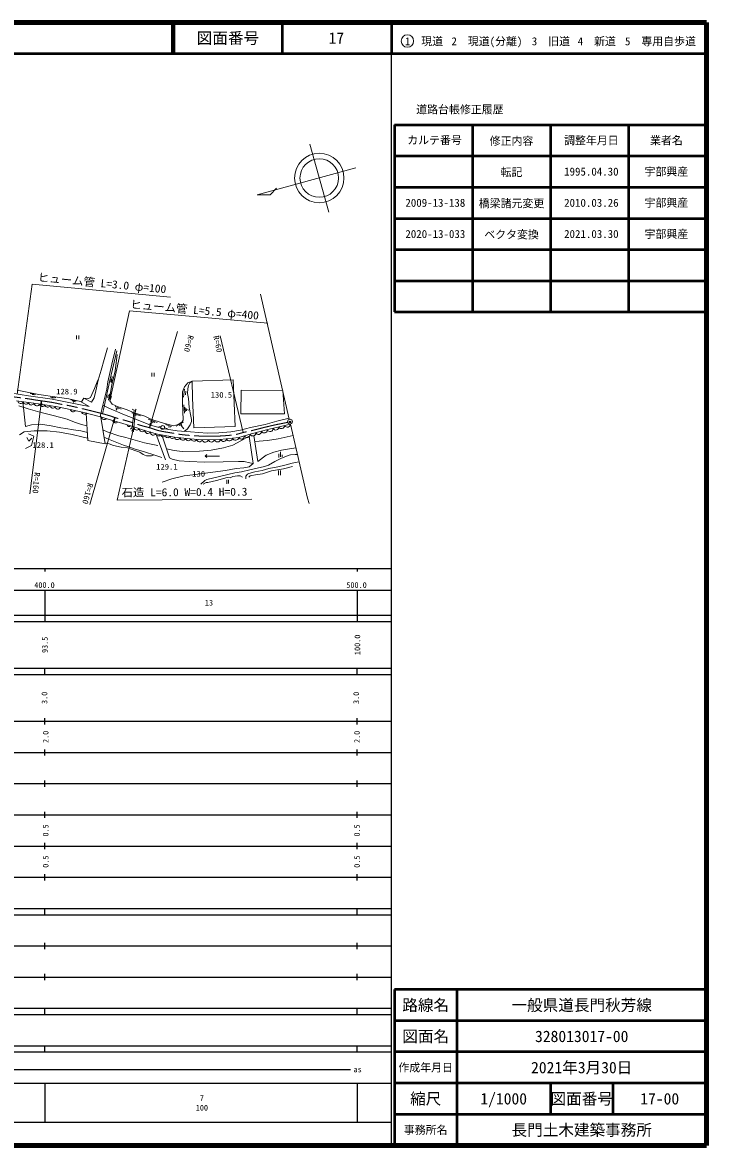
# Model space of a CAD drawing. Units: millimetres, scale not verified. Extents: x 40000 to 680000, y 20000 to 380000.
# Drawn here: x 460786 to 680000, y 20000 to 380000 of the extents above; entities that cross this region are included whole.
import ezdxf
from ezdxf.enums import TextEntityAlignment as Align

# ---------------------------------------------------------------- set-up
doc = ezdxf.new("R2010")
doc.units = ezdxf.units.MM
doc.header["$LTSCALE"] = 1000
doc.header["$PDMODE"] = 32
doc.header["$PDSIZE"] = 500
doc.linetypes.add('CHAIN', pattern=[18.5, 12, -1.5, 3.5, -1.5])
for name, color, linetype, lineweight in [('M-BMK', 2, 'CHAIN', 13), ('M-TTL', 2, 'Continuous', 140), ('M-TTL-BAND', 7, 'Continuous', 25), ('M-TTL-FRAM', 2, 'Continuous', 50), ('M-TTL-LINE', 7, 'Continuous', 50), ('M-TTL-TXT', 7, 'Continuous', 13), ('M-WORK', 1, 'Continuous', 13)]:
    doc.layers.add(name, color=color, linetype=linetype, lineweight=lineweight)
doc.layers.add('M-OTRS', color=6, linetype='Continuous')
doc.styles.add('ＭＳ ゴシック', font='')
doc.styles.get('ＭＳ ゴシック').set_extended_font_data('MS Gothic')

# ---------------------------------------------------------------- blocks, each defined once
blk = doc.blocks.new('open_arrow')
at = {"color": 0, "linetype": 'Continuous', "lineweight": -2}
blk.add_lwpolyline([(7.5, 1.25), (0, 0), (7.5, -1.25)], dxfattribs=at)

msp = doc.modelspace()

# ---------------------------------------------------------------- linework, layer by layer
at = {"layer": 'M-BMK'}
msp.add_open_spline([(545778, 251809), (543181, 251308), (542491, 251170), (540398, 250700), (537987, 250158), (536662, 249746), (534258, 249176), (533196, 248924), (532593, 248816), (531532, 248560), (530614, 248338), (530122, 248118), (529194, 247945), (528099, 247740), (527474, 247682), (526363, 247591), (524522, 247440), (523485, 247390), (521638, 247376), (519648, 247360), (518531, 247366), (516544, 247483), (514568, 247600), (513461, 247688), (511496, 247930), (510414, 248063), (509817, 248206), (508742, 248391), (507074, 248679), (506124, 248765), (504479, 249161), (503290, 249447), (502665, 249753), (501490, 250091), (500497, 250377), (499924, 250478), (498933, 250772), (497434, 251216), (496623, 251558), (495127, 252013), (493292, 252571), (492239, 252802), (490406, 253366), (489744, 253569), (489388, 253730), (488725, 253932), (487833, 254202), (487328, 254333), (486429, 254579), (485473, 254841), (484935, 254980), (483975, 255224), (482783, 255527), (482113, 255686), (480917, 255973), (479596, 256291), (478857, 256475), (477532, 256773), (476752, 256949), (476316, 257055), (475531, 257204), (474616, 257378), (474096, 257428), (473182, 257605), (472248, 257784), (471736, 257942), (470801, 258117), (470028, 258263), (469589, 258318), (468811, 258436), (468080, 258546), (467670, 258597), (466938, 258702), (466155, 258814), (465715, 258869), (464933, 258990), (463998, 259134), (463478, 259240), (462542, 259379), (461175, 259584), (460404, 259659), (459033, 259841), (457323, 260068), (456364, 260185), (454656, 260428), (453888, 260538), (453458, 260605), (452693, 260734), (451301, 260969), (450849, 261078), (449150, 261443)], degree=3, knots=[0, 0, 0, 0, 1, 1, 1, 2, 2, 2, 3, 3, 3, 4, 4, 4, 5, 5, 5, 6, 6, 6, 7, 7, 7, 8, 8, 8, 9, 9, 9, 10, 10, 10, 11, 11, 11, 12, 12, 12, 13, 13, 13, 14, 14, 14, 15, 15, 15, 16, 16, 16, 17, 17, 17, 18, 18, 18, 19, 19, 19, 20, 20, 20, 21, 21, 21, 22, 22, 22, 23, 23, 23, 24, 24, 24, 25, 25, 25, 26, 26, 26, 27, 27, 27, 28, 28, 28, 29, 29, 29, 30, 30, 30, 30], dxfattribs=at)
at = {"layer": 'M-OTRS'}
msp.add_point((546503, 251929), dxfattribs=at)
at = {"layer": 'M-TTL'}
for p, q in [((680000, 380000), (40000, 380000)), ((680000, 20000), (680000, 380000)), ((40000, 20000), (680000, 20000))]:
    msp.add_line(p, q, dxfattribs=at)
at = {"layer": 'M-TTL-BAND'}
for p, q in [((579000, 20000), (579000, 370000)), ((40000, 205000), (579000, 205000)), ((468000, 205000), (468000, 204000)), ((568000, 205000), (568000, 204000)), ((68000, 198000), (579000, 198000)), ((468000, 198000), (468000, 188000)), ((568000, 198000), (568000, 188000)), ((40000, 190000), (579000, 190000)), ((40000, 188000), (579000, 188000)), ((40000, 173000), (579000, 173000)), ((468000, 171000), (468000, 173000)), ((568000, 171000), (568000, 173000)), ((40000, 171000), (579000, 171000)), ((40000, 156000), (579000, 156000)), ((468000, 155000), (468000, 157000)), ((568000, 155000), (568000, 157000)), ((46000, 146000), (579000, 146000)), ((468000, 145000), (468000, 147000)), ((568000, 145000), (568000, 147000)), ((468000, 135000), (468000, 137000)), ((568000, 135000), (568000, 137000)), ((52000, 136000), (579000, 136000)), ((46000, 126000), (579000, 126000)), ((468000, 125000), (468000, 127000)), ((568000, 125000), (568000, 127000)), ((52000, 116000), (579000, 116000)), ((468000, 115000), (468000, 117000)), ((568000, 115000), (568000, 117000)), ((46000, 106000), (579000, 106000)), ((468000, 105000), (468000, 107000)), ((568000, 105000), (568000, 107000)), ((40000, 96000), (579000, 96000)), ((40000, 94000), (579000, 94000)), ((468000, 94000), (468000, 96000)), ((568000, 94000), (568000, 96000)), ((49000, 84000), (579000, 84000)), ((468000, 83000), (468000, 85000)), ((568000, 83000), (568000, 85000)), ((40000, 74000), (579000, 74000)), ((468000, 73000), (468000, 75000)), ((568000, 73000), (568000, 75000)), ((40000, 64000), (579000, 64000)), ((40000, 62000), (579000, 62000)), ((468000, 62000), (468000, 64000)), ((568000, 62000), (568000, 64000)), ((40000, 52000), (579000, 52000)), ((468000, 50000), (468000, 52000)), ((568000, 50000), (568000, 52000)), ((40000, 50000), (579000, 50000)), ((70805, 44406), (565903, 44406)), ((40000, 40000), (579000, 40000)), ((468000, 40000), (468000, 27500)), ((568000, 40000), (568000, 27500)), ((68000, 27500), (579000, 27500))]:
    msp.add_line(p, q, dxfattribs=at)
at = {"layer": 'M-TTL-FRAM'}
for p, q in [((580000, 347197), (580000, 287197)), ((580000, 347197), (680000, 347197)), ((580000, 287197), (680000, 287197)), ((680000, 70000), (580000, 70000)), ((580000, 70000), (580000, 20000))]:
    msp.add_line(p, q, dxfattribs=at)
at = {"layer": 'M-TTL-LINE'}
for p, q in [((508747, 380000), (508747, 370000)), ((509247, 380000), (509247, 370000)), ((543997, 380000), (543997, 370000)), ((579000, 380000), (579000, 370000)), ((40000, 370000), (680000, 370000)), ((605000, 347197), (605000, 287197)), ((630000, 347197), (630000, 287197)), ((655000, 347197), (655000, 287197)), ((580000, 337197), (680000, 337197)), ((580000, 327197), (680000, 327197)), ((580000, 317197), (680000, 317197)), ((580000, 307197), (680000, 307197)), ((580000, 297197), (680000, 297197)), ((600000, 70000), (600000, 20000)), ((680000, 60000), (580000, 60000)), ((680000, 50000), (580000, 50000)), ((680000, 40000), (580000, 40000)), ((630000, 40000), (630000, 30000)), ((650000, 40000), (650000, 30000)), ((680000, 30000), (580000, 30000))]:
    msp.add_line(p, q, dxfattribs=at)
at = {"layer": 'M-TTL-TXT'}
msp.add_circle((584147, 374034), 2000, dxfattribs=at)
at = {"layer": 'M-WORK'}
for p, q in [((558963, 319239), (552857, 340971)), ((567647, 333355), (536050, 324701)), ((536050, 324701), (540128, 324751)), ((540128, 324751), (542168, 326841)), ((546293, 252790), (537092, 292957)), ((501490, 250091), (510473, 280984)), ((478101, 278527), (478101, 279686)), ((478882, 279686), (478882, 278452)), ((531532, 248560), (524174, 279554)), ((486946, 271940), (488038, 275738)), ((490978, 274759), (488737, 265197)), ((489447, 270472), (490565, 275224)), ((486029, 268563), (486946, 271940)), ((488147, 264808), (489447, 270472)), ((491098, 273554), (490446, 268340)), ((485065, 265299), (486029, 268563)), ((489341, 264624), (489574, 266513)), ((490446, 268340), (489400, 263830)), ((502229, 266564), (502229, 267723)), ((503010, 267722), (503010, 266489)), ((483845, 262617), (484898, 265288)), ((484256, 261882), (485065, 265299)), ((484898, 265288), (485271, 265998)), ((488737, 265197), (487011, 256907)), ((487798, 262469), (488147, 264808)), ((489400, 263830), (488784, 260143)), ((489107, 264732), (489215, 265703)), ((512101, 261597), (512677, 263234)), ((512677, 263234), (513810, 264529)), ((514032, 263595), (513775, 262577)), ((513810, 264529), (515121, 265011)), ((514426, 264513), (514032, 263595)), ((515121, 265011), (514426, 264513)), ((528313, 265463), (515121, 265011)), ((515121, 265011), (515322, 259546)), ((528979, 250477), (528313, 265463)), ((457334, 261138), (462716, 260290)), ((465979, 260779), (459068, 262166)), ((462716, 260290), (470346, 259301)), ((463239, 261081), (464954, 260760)), ((463927, 260696), (464505, 260595)), ((471913, 259892), (465979, 260779)), ((469763, 259929), (471433, 259698)), ((470238, 259647), (470983, 259544)), ((470346, 259301), (479389, 257477)), ((475599, 259340), (471913, 259892)), ((479402, 258544), (475599, 259340)), ((479729, 258343), (480408, 259526)), ((480408, 259526), (482961, 258267)), ((480408, 259526), (481957, 259508)), ((481957, 259508), (482599, 259752)), ((482599, 259752), (483845, 262617)), ((482961, 258267), (483716, 259670)), ((483716, 259670), (484256, 261882)), ((486514, 257283), (487798, 262469)), ((487992, 259733), (488280, 260632)), ((488352, 258942), (488693, 260974)), ((488784, 260143), (488784, 258718)), ((512065, 258217), (512101, 261597)), ((512434, 259942), (512757, 262424)), ((512991, 260625), (513099, 261848)), ((513775, 262577), (513665, 261054)), ((513665, 261054), (513940, 259430)), ((513940, 259430), (514234, 256622)), ((515322, 259546), (515520, 254961)), ((530821, 262090), (530771, 254539)), ((544272, 262000), (530821, 262090)), ((544726, 254539), (544272, 262000)), ((466648, 257671), (458843, 258732)), ((459572, 257120), (462652, 256120)), ((460880, 258456), (461722, 250532)), ((462652, 256120), (466393, 255041)), ((466938, 258702), (463185, 228898)), ((472061, 256772), (466648, 257671)), ((474596, 256233), (472061, 256772)), ((480009, 255100), (474596, 256233)), ((476250, 258992), (478009, 258619)), ((476699, 258671), (477663, 258439)), ((477187, 258221), (477263, 258535)), ((479389, 257477), (482112, 256887)), ((482112, 256887), (479402, 258544)), ((485784, 254070), (486514, 257283)), ((487011, 256907), (486429, 254579)), ((486520, 257307), (488418, 256319)), ((488418, 256319), (493479, 254238)), ((488784, 258718), (489554, 257677)), ((489554, 257677), (491442, 256778)), ((490483, 256846), (492461, 256073)), ((490752, 256378), (491418, 256127)), ((490770, 255731), (491085, 256253)), ((491442, 256778), (494320, 255828)), ((494320, 255828), (496632, 254839)), ((496549, 255723), (495945, 256031)), ((495978, 250156), (496549, 255723)), ((496998, 255749), (496517, 250115)), ((497268, 256057), (496998, 255749)), ((512238, 252539), (512065, 258217)), ((512709, 254707), (512529, 257404)), ((513050, 255282), (512870, 256667)), ((513374, 255534), (513266, 256289)), ((513320, 255912), (514147, 255732)), ((514234, 256622), (514729, 253824)), ((466393, 255041), (470673, 254052)), ((470673, 254052), (475061, 252811)), ((475061, 252811), (477416, 251822)), ((485817, 253625), (480009, 255100)), ((481227, 254791), (481761, 246044)), ((490406, 253366), (482346, 225477)), ((487235, 244980), (485784, 254070)), ((490025, 252348), (485817, 253625)), ((495816, 250550), (490025, 252348)), ((493479, 254238), (496292, 253146)), ((495864, 254883), (498617, 253957)), ((496259, 254379), (497204, 254058)), ((496292, 253146), (501764, 250898)), ((496632, 254839), (499997, 253760)), ((499997, 253760), (501962, 252835)), ((501106, 252868), (503978, 251740)), ((501812, 252244), (503188, 251786)), ((501962, 252835), (505251, 251730)), ((511930, 251974), (512238, 252539)), ((514940, 252044), (514527, 251062)), ((514729, 253824), (514977, 252741)), ((514977, 252741), (514940, 252044)), ((515520, 254961), (515747, 250112)), ((530771, 254539), (544726, 254539)), ((538577, 251155), (542276, 252144)), ((542276, 252144), (546206, 253170)), ((459808, 247850), (461376, 248731)), ((461376, 248731), (464560, 249080)), ((461722, 250532), (463628, 251017)), ((463628, 251017), (466524, 251233)), ((464560, 249080), (468689, 249052)), ((466524, 251233), (470012, 250730)), ((468689, 249052), (472634, 248630)), ((470012, 250730), (473069, 250046)), ((472634, 248630), (476726, 247951)), ((473069, 250046), (474652, 249867)), ((474652, 249867), (477133, 249453)), ((477133, 249453), (479453, 249057)), ((477416, 251822), (479700, 251120)), ((479453, 249057), (481605, 248602)), ((479700, 251120), (481479, 250676)), ((486530, 249398), (487882, 248823)), ((487882, 248823), (491620, 247539)), ((495387, 249629), (495978, 250156)), ((500239, 249094), (495816, 250550)), ((496517, 250115), (496928, 249441)), ((504070, 248069), (500239, 249094)), ((501764, 250898), (505694, 249883)), ((501989, 251807), (502546, 251648)), ((504496, 250537), (505151, 250361)), ((505251, 251730), (509207, 250664)), ((505694, 249883), (510344, 249087)), ((506307, 250051), (507271, 249793)), ((506586, 251082), (508564, 250479)), ((507485, 250427), (508178, 250247)), ((509207, 250664), (510697, 251139)), ((510067, 250580), (512353, 251928)), ((510344, 249087), (514634, 248727)), ((510697, 251139), (511930, 251974)), ((510992, 250760), (511826, 251261)), ((511570, 250708), (511814, 250914)), ((511692, 250811), (512482, 249732)), ((513050, 249163), (512473, 248908)), ((513720, 249778), (513050, 249163)), ((514527, 251062), (513720, 249778)), ((514634, 248727), (520003, 248368)), ((515747, 250112), (528979, 250477)), ((520003, 248368), (523754, 248470)), ((523754, 248470), (527607, 248804)), ((527607, 248804), (530652, 249331)), ((530652, 249331), (533876, 250140)), ((533876, 250140), (538577, 251155)), ((539891, 249615), (534101, 248087)), ((546673, 251277), (539891, 249615)), ((552087, 227498), (546641, 251272)), ((462160, 246916), (462822, 245821)), ((462822, 245821), (463772, 246759)), ((476726, 247951), (480231, 247079)), ((480231, 247079), (481719, 246738)), ((481761, 246044), (487235, 244980)), ((486905, 247048), (488344, 246441)), ((487188, 245273), (488584, 244899)), ((488344, 246441), (493187, 244476)), ((488584, 244899), (489995, 244351)), ((491620, 247539), (493958, 246910)), ((493958, 246910), (496103, 246267)), ((496103, 246267), (499918, 245304)), ((499918, 245304), (504157, 244405)), ((506644, 239781), (503566, 248203)), ((509500, 247080), (504070, 248069)), ((507953, 240436), (505455, 247816)), ((514482, 246540), (509500, 247080)), ((518384, 246216), (514482, 246540)), ((524084, 246342), (518384, 246216)), ((530091, 246954), (524084, 246342)), ((528237, 244499), (530790, 245920)), ((534101, 248087), (530091, 246954)), ((530790, 245920), (533474, 247359)), ((534717, 238620), (533474, 247359)), ((534960, 247558), (536258, 239263)), ((535252, 245694), (539348, 245957)), ((539348, 245957), (542747, 246497)), ((542747, 246497), (547486, 247585)), ((489995, 244351), (492372, 243837)), ((492372, 243837), (494473, 243626)), ((493187, 244476), (494882, 243962)), ((494473, 243626), (495638, 243213)), ((494882, 243962), (496578, 243307)), ((495638, 243213), (497143, 242736)), ((496578, 243307), (499866, 242318)), ((497143, 242736), (498354, 242213)), ((498354, 242213), (499455, 241543)), ((499455, 241543), (500565, 241112)), ((499866, 242318), (503231, 241290)), ((502088, 241075), (502842, 241409)), ((503231, 241290), (505492, 240597)), ((506965, 243355), (509409, 242755)), ((509409, 242755), (511926, 242431)), ((511926, 242431), (517501, 242575)), ((517501, 242575), (521223, 242953)), ((519330, 240983), (519892, 241459)), ((521223, 242953), (525161, 243636)), ((525161, 243636), (528237, 244499)), ((536258, 239263), (538920, 241277)), ((538920, 241277), (541347, 242302)), ((541347, 242302), (543829, 242895)), ((542931, 240533), (542931, 241703)), ((543525, 240713), (543525, 242349)), ((543829, 242895), (546382, 243327)), ((543844, 240374), (546272, 241311)), ((544046, 240731), (544046, 241433)), ((546272, 241311), (546657, 241427)), ((546382, 243327), (548390, 243638)), ((546657, 241427), (548134, 241465)), ((548134, 241465), (548888, 241465)), ((500565, 241112), (501216, 241039)), ((501216, 241039), (502088, 241075)), ((507953, 240436), (508709, 240008)), ((508709, 240008), (510956, 239443)), ((510956, 239443), (514360, 239263)), ((514360, 239263), (519164, 239019)), ((519164, 239019), (525137, 239122)), ((523964, 240983), (519330, 240983)), ((519330, 240983), (519841, 240547)), ((525137, 239122), (530057, 239263)), ((530057, 239263), (531829, 239225)), ((531737, 237207), (533407, 237605)), ((531829, 239225), (533615, 238878)), ((533407, 237605), (534717, 238620)), ((533615, 238878), (534717, 238620)), ((533652, 236580), (538385, 237676)), ((538385, 237676), (539644, 238139)), ((539644, 238139), (541673, 239307)), ((539770, 236972), (542634, 237601)), ((541673, 239307), (543844, 240374)), ((542634, 237601), (544869, 238141)), ((544869, 238141), (547168, 238731)), ((547168, 238731), (548838, 239001)), ((548838, 239001), (549424, 239121)), ((508638, 233711), (512581, 234700)), ((512581, 234700), (515420, 235021)), ((515420, 235021), (525870, 236391)), ((519908, 233498), (523936, 234507)), ((523936, 234507), (528789, 235626)), ((525870, 236391), (529271, 236976)), ((528789, 235626), (530936, 235993)), ((529271, 236976), (531737, 237207)), ((530936, 235993), (533652, 236580)), ((532397, 233709), (532410, 234531)), ((532410, 234531), (532911, 235199)), ((532911, 235199), (533309, 235443)), ((533309, 235443), (535248, 235983)), ((535248, 235983), (537625, 236342)), ((537625, 236342), (539770, 236972)), ((542805, 234857), (542805, 236350)), ((543470, 234857), (543470, 236350)), ((505517, 232593), (508638, 233711)), ((517926, 232002), (519220, 233158)), ((519220, 233158), (519908, 233498)), ((526225, 232106), (526225, 233348)), ((526854, 232178), (526854, 233418)), ((552639, 225828), (552087, 227498))]:
    msp.add_line(p, q, dxfattribs=at)
for points in [[(459124, 260856), (463917, 296130), (508207, 291912)], [(488784, 258718), (495092, 287541), (539406, 283594)], [(496432, 250347), (491127, 226897), (534286, 227210)], [(461747, 243445), (463672, 244399), (464481, 247366), (462683, 248175)], [(533286, 234239), (533739, 234642), (536030, 235070), (536911, 235171), (537742, 235296), (540612, 236278), (544439, 236958), (547334, 237638)], [(531347, 234214), (530592, 234667), (529661, 234692), (528251, 234440), (527344, 234038), (526363, 234088), (522964, 233182), (520169, 232577), (519691, 232502), (518709, 232024)]]:
    msp.add_lwpolyline(points, dxfattribs=at)
for centre, radius in [((555901, 330138), 7916), ((555901, 330138), 6186), ((546523, 252044), 781), ((505728, 250202), 598)]:
    msp.add_circle(centre, radius, dxfattribs=at)
for centre, radius, start, end in [((460187, 258724), 890, 185.43379, 340.07303), ((461909, 258505), 890, 185.43379, 340.07303), ((463654, 258273), 911, 184.497, 339.13623), ((465413, 258020), 911, 184.497, 339.13623), ((467172, 257767), 911, 184.497, 339.13623), ((468873, 257484), 851, 182.7881, 337.42733), ((470509, 257199), 851, 182.7881, 337.42733), ((472145, 256914), 851, 182.7881, 337.42733), ((477046, 256178), 966, 195.79064, 320.56638), ((480781, 255472), 1084, 197.01021, 315.20476), ((486973, 253619), 896, 184.68752, 321.55491), ((490631, 252489), 845, 184.6718, 320.94055), ((494969, 251108), 628, 189.42847, 316.06623), ((497384, 250280), 954, 175.95422, 330.59345), ((499168, 249744), 954, 175.95422, 330.59345), ((500951, 249208), 954, 175.95422, 330.59345), ((502735, 248672), 954, 175.95422, 330.59345), ((534590, 248423), 969, 208.19342, 2.83266), ((536429, 248913), 976, 206.86152, 1.50075), ((538277, 249379), 976, 206.86152, 1.50075), ((540124, 249846), 976, 206.86152, 1.50075), ((541971, 250313), 976, 206.86152, 1.50075), ((543818, 250780), 976, 206.86152, 1.50075), ((545665, 251246), 976, 206.86152, 1.50075), ((504340, 248230), 774, 181.95725, 336.59648), ((505823, 247949), 774, 181.95725, 336.59648), ((507307, 247668), 774, 181.95725, 336.59648), ((508790, 247387), 774, 181.95725, 336.59648), ((510408, 247193), 915, 187.1306, 341.76984), ((512185, 247021), 915, 187.1306, 341.76984), ((513962, 246848), 915, 187.1306, 341.76984), ((515738, 246675), 915, 187.1306, 341.76984), ((517515, 246503), 915, 187.1306, 341.76984), ((519364, 246463), 1011, 194.11029, 348.74953), ((521335, 246512), 1011, 194.11029, 348.74953), ((523307, 246561), 1011, 194.11029, 348.74953), ((525241, 246680), 995, 198.49287, 353.1321), ((527172, 246876), 995, 198.49287, 353.1321), ((529103, 247073), 995, 198.49287, 353.1321), ((530945, 247412), 969, 208.19342, 2.83266), ((532768, 247918), 969, 208.19342, 2.83266)]:
    msp.add_arc(centre, radius, start, end, dxfattribs=at)

# ---------------------------------------------------------------- block references
at = {"layer": 'M-WORK', "xscale": 200, "yscale": 200}
for p, rotation in [((488784, 258718), 77.7), ((466938, 258702), 262.8), ((490406, 253366), 253.9), ((496432, 250347), 257.3), ((501490, 250091), 73.8)]:
    msp.add_blockref('open_arrow', p, dxfattribs=dict(at, rotation=rotation))

# ---------------------------------------------------------------- texts
at = {"layer": 'M-TTL-BAND', "style": 'ＭＳ ゴシック'}
for s, p in [('400.0', (467844, 198195)), ('500.0', (567844, 198195))]:
    msp.add_text(s, height=1833, dxfattribs=at).set_placement(p, align=Align.BOTTOM_CENTER)
for s, p in [('13', (520561, 194000)), ('as', (568201, 44406)), ('7', (518288, 35238)), ('100', (518288, 32131))]:
    msp.add_text(s, height=1833, dxfattribs=at).set_placement(p, align=Align.MIDDLE_CENTER)
for s, p in [('93.5', (467960, 180500)), ('100.0', (568100, 180500)), ('3.0', (467832, 163500)), ('3.0', (567725, 163500)), ('2.0', (468207, 151000)), ('2.0', (567975, 151000)), ('0.5', (468207, 121000)), ('0.5', (567975, 121000)), ('0.5', (468207, 111000)), ('0.5', (567975, 111000))]:
    msp.add_text(s, height=1833, rotation=90, dxfattribs=at).set_placement(p, align=Align.MIDDLE_CENTER)
at = {"layer": 'M-TTL-TXT', "style": 'ＭＳ ゴシック'}
for s, height, p in [('図面番号', 3666, (526622, 375000)), ('17', 3666, (561372, 375000)), ('1\u3000現道', 2566, (589448, 373958)), ('2\u3000現道(分離)', 2566, (609619, 373958)), ('3\u3000旧道', 2566, (630121, 373958)), ('4\u3000新道', 2566, (644824, 373958)), ('5\u3000専用自歩道', 2566, (665228, 373958)), ('道路台帳修正履歴', 2566, (600968, 352113)), ('カルテ番号', 2566, (592839, 342277)), ('修正内容', 2566, (617509, 342023)), ('調整年月日', 2566, (643089, 342197)), ('業者名', 2566, (667134, 342197)), ('転記', 2566, (617509, 332023)), ('1995.04.30', 2566, (643089, 332197)), ('宇部興産', 2566, (667134, 332197)), ('2009-13-138', 2566, (593089, 322197)), ('橋梁諸元変更', 2566, (617509, 322023)), ('2010.03.26', 2566, (643089, 322197)), ('宇部興産', 2566, (667134, 322197)), ('2020-13-033', 2566, (593089, 312197)), ('ベクタ変換', 2566, (617509, 312023)), ('2021.03.30', 2566, (643089, 312197)), ('宇部興産', 2566, (667134, 312197)), ('路線名', 3666, (590000, 65000)), ('一般県道長門秋芳線', 3666, (640000, 65000)), ('図面名', 3666, (590000, 55000)), ('328013017-00', 3666, (640000, 55000)), ('2021年3月30日', 3666, (640000, 45000)), ('作成年月日', 2566, (590000, 45000)), ('縮尺', 3666, (590000, 35000)), ('1/1000', 3666, (615000, 35000)), ('図面番号', 3666, (640000, 35000)), ('17-00', 3666, (665000, 35000)), ('事務所名', 2566, (590000, 25000)), ('長門土木建築事務所', 3666, (640000, 25000))]:
    msp.add_text(s, height=height, dxfattribs=at).set_placement(p, align=Align.MIDDLE_CENTER)
at = {"layer": 'M-WORK', "style": 'ＭＳ ゴシック'}
for s, height, rotation, width, p in [('ヒューム管 L=3.0 φ=100', 2566, 354.56, 1.05, (486095, 294370)), ('ヒューム管 L=5.5 φ=400', 2566, 354.91, 1.05, (515767, 285823)), ('R=60', 1833, 253.785, 1.1, (512701, 277459)), ('R=60', 1833, 283.355, 1.1, (521975, 276583)), ('R=160', 1833, 264.489, 1.1, (463765, 232531)), ('R=160', 1833, 254.489, 1.1, (480303, 229364)), ('石造 L=6.0 W=0.4 H=0.3', 2566, 0.415, 1.05, (512704, 227404))]:
    msp.add_text(s, height=height, rotation=rotation, dxfattribs=dict(at, width=width)).set_placement(p, align=Align.BOTTOM_CENTER)
at = {"layer": 'M-WORK', "style": 'ＭＳ ゴシック', "width": 1.1}
for s, p in [('128.9', (471587, 260228)), ('130.5', (521114, 259172)), ('128.1', (463993, 243066)), ('129.1', (503646, 236111)), ('130', (515193, 233841))]:
    msp.add_text(s, height=1833, dxfattribs=at).set_placement(p, align=Align.BOTTOM_LEFT)

doc.saveas('drawing.dxf')
